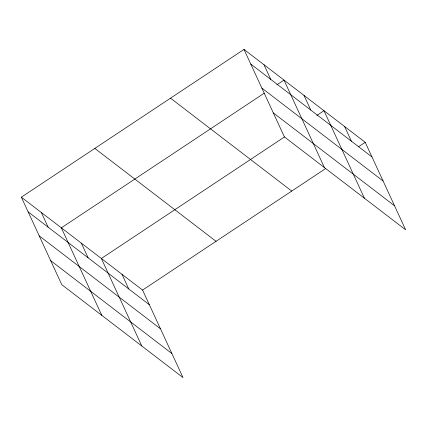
<?xml version="1.0" encoding="UTF-8"?>
<svg xmlns="http://www.w3.org/2000/svg" width="427" height="427" viewBox="0 0 427 427"><rect width="100%" height="100%" fill="white"/><g stroke="black" fill="none" stroke-linecap="round" stroke-linejoin="round"><path stroke-width="0.64" d="M21.35 197.178L142.575 290.072L183.012 377.585L61.787 284.692L21.35 197.178L243.988 49.415L365.213 142.308L405.65 229.822L284.425 136.928L243.988 49.415M264.254 93.171L61.355 227.837L101.791 315.35M276.867 84.802L283.992 80.068L324.429 167.581M284.521 136.923L101.359 258.49L141.796 346.003M316.871 115.455L323.997 110.721L364.434 198.235M142.575 290.072L325.737 168.505M358.632 146.674L365.213 142.308M250.761 64.077L371.986 156.965M261.874 88.117L383.094 181.005M273.317 112.888L394.543 205.777M170.517 98.178L291.742 191.066M94.821 148.42L216.046 241.308M28.123 211.84L149.349 304.729M39.231 235.88L160.456 328.774M50.68 260.651L171.9 353.545M344.605 126.515L351.378 141.172M303.997 95.397L310.771 110.054M263.993 64.744L270.766 79.401M121.967 274.278L128.74 288.94M81.354 243.16L88.127 257.823M41.35 212.507L48.123 227.164"/></g></svg>
